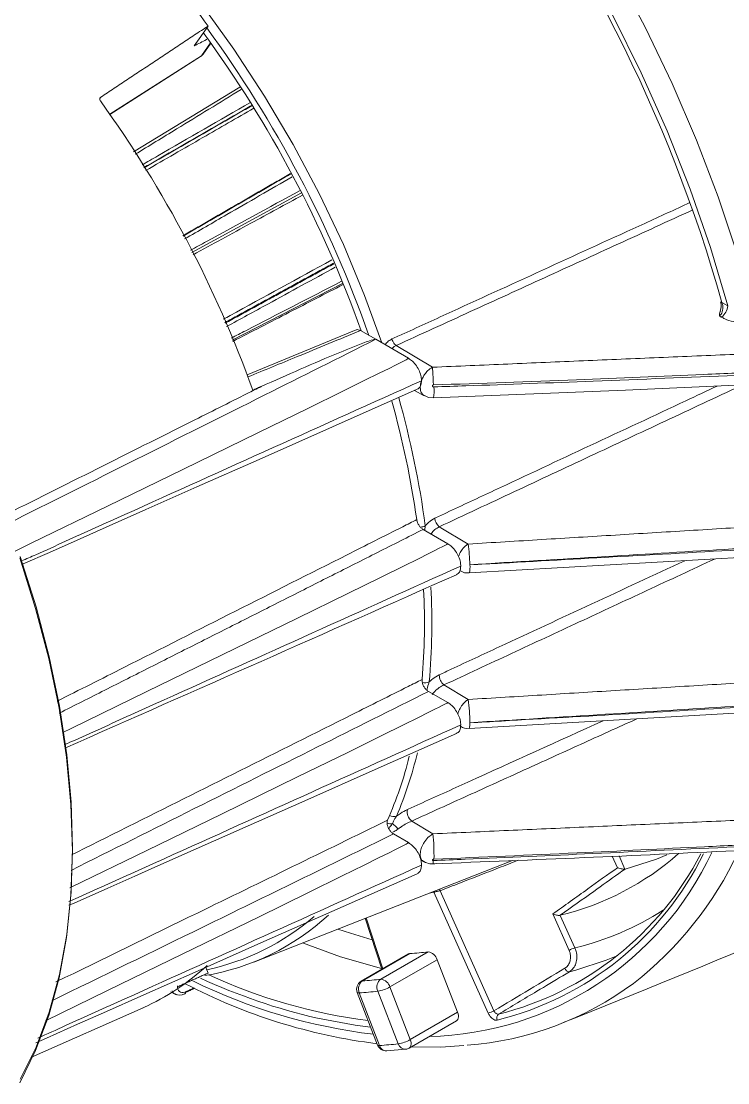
# Model space of a CAD drawing. Extents: x 2 to 136, y 1 to 99.
# Drawn here: x 9.392 to 11.718, y 7.101 to 10.593 of the extents above; entities that cross this region are included whole.
import ezdxf

# ---------------------------------------------------------------- set-up
doc = ezdxf.new("R2010")
doc.units = 0
doc.header["$MEASUREMENT"] = 0
doc.linetypes.add('SLD-Solid', pattern=[0])
doc.layers.add('OBJECT', color=7, linetype='CONTINUOUS')

msp = doc.modelspace()

# ---------------------------------------------------------------- linework, layer by layer
at = {"layer": 'OBJECT', "linetype": 'SLD-Solid', "lineweight": 15}
for p, q in [((9.9616, 10.5125), (10.0072, 10.5774)), ((10.0151, 10.5224), (9.9851, 10.4796)), ((9.9906, 10.4848), (10.0161, 10.5211)), ((9.9851, 10.4796), (9.684, 10.2872)), ((9.6844, 10.2865), (9.9822, 10.4768)), ((10.1115, 10.3766), (9.7624, 10.1634)), ((9.6511, 10.3394), (9.6541, 10.3436)), ((9.9541, 9.8321), (10.3146, 10.0285)), ((10.0869, 9.5441), (10.4499, 9.7309)), ((11.6982, 9.6681), (11.7176, 9.6566)), ((11.6963, 9.6202), (11.6898, 9.6241)), ((10.5089, 9.5759), (10.5591, 9.5469)), ((10.5591, 9.5469), (10.6674, 9.4844)), ((10.7454, 9.4552), (10.6261, 9.5264)), ((10.6871, 9.3788), (10.7189, 9.3614)), ((10.715, 8.9216), (10.7964, 8.8746)), ((10.8634, 8.8735), (10.7682, 8.9303)), ((10.8664, 8.7785), (11.8356, 8.8334)), ((10.7326, 8.3888), (10.7964, 8.352)), ((10.8635, 8.3622), (10.7834, 8.41)), ((10.8365, 8.2743), (10.8378, 8.2736)), ((10.7473, 7.9203), (10.6774, 7.9621)), ((10.6176, 7.9199), (10.6674, 7.8912)), ((10.1575, 7.4985), (11.009, 7.8324)), ((10.7074, 7.834), (10.7175, 7.8285)), ((11.3545, 7.8088), (11.3375, 7.8465)), ((11.3597, 7.8475), (11.3791, 7.8043)), ((10.7504, 7.7283), (10.7352, 7.7251)), ((10.7504, 7.7283), (10.7492, 7.7305)), ((10.9291, 7.3304), (10.7504, 7.7283)), ((10.7709, 7.733), (10.9481, 7.3384)), ((11.1954, 7.5369), (11.1416, 7.6566)), ((11.1662, 7.6521), (11.2144, 7.5449)), ((10.5244, 7.6424), (10.5793, 7.4748)), ((10.5272, 7.6435), (10.582, 7.4763)), ((10.6665, 7.5251), (10.511, 7.4353)), ((10.6713, 7.5265), (10.5157, 7.4367)), ((10.5762, 7.4421), (10.7318, 7.5319)), ((10.0072, 7.4623), (10, 7.4809)), ((10.7611, 7.5063), (10.6056, 7.4165)), ((10.8283, 7.3331), (10.7611, 7.5063)), ((11.2172, 7.4718), (11.1964, 7.4665)), ((10.6056, 7.4165), (10.6727, 7.2433)), ((9.8842, 7.4003), (9.902, 7.3911)), ((10.498, 7.3985), (10.5652, 7.2253)), ((10.5047, 7.3971), (10.5719, 7.2239)), ((10.6332, 7.2294), (10.566, 7.4026)), ((9.4264, 7.1859), (9.7932, 7.3482)), ((10.6727, 7.2433), (10.8283, 7.3331)), ((10.6694, 7.2157), (10.8249, 7.3055)), ((10.595, 7.2062), (10.6578, 7.2119))]:
    msp.add_line(p, q, dxfattribs=at)
at = {"layer": 'OBJECT', "linetype": 'SLD-Solid', "lineweight": 15, "flags": 128}
for points in [[(9.9433, 12.3336), (10.0874, 12.2336), (10.2303, 12.123), (10.3712, 12.0025), (10.5094, 11.8724), (10.6443, 11.7335), (10.7753, 11.5864), (10.9018, 11.4318), (11.0232, 11.2703), (11.139, 11.1028), (11.2485, 10.93), (11.3513, 10.7528), (11.4469, 10.5718), (11.5349, 10.3881), (11.6148, 10.2023), (11.6863, 10.0155), (11.749, 9.8285), (11.8027, 9.642)], [(11.7176, 9.6566), (11.6605, 9.8486), (11.5938, 10.0412), (11.5176, 10.2333), (11.4325, 10.4239), (11.3389, 10.612), (11.2371, 10.7967), (11.1279, 10.977), (11.0116, 11.1521), (10.889, 11.3209), (10.7606, 11.4827), (10.6271, 11.6366), (10.4892, 11.7818), (10.3476, 11.9177), (10.2029, 12.0434), (10.0561, 12.1583), (9.9077, 12.2619)], [(9.25, 11.3637), (9.3796, 11.2693), (9.5075, 11.164), (9.6327, 11.0486), (9.7546, 10.9238), (9.8724, 10.7903), (9.9852, 10.6491), (10.0925, 10.501), (10.1935, 10.3469), (10.2876, 10.1878), (10.3742, 10.0248), (10.4527, 9.8588), (10.5226, 9.6909), (10.5792, 9.5353)], [(9.9822, 10.4768), (9.9827, 10.4772), (9.9851, 10.4796)], [(9.9906, 10.4848), (9.9887, 10.4825), (9.9851, 10.4796)], [(10.4943, 9.5784), (10.1354, 9.4299), (10.1349, 9.4297)], [(9.3721, 8.8499), (9.4277, 8.877), (9.6762, 8.9978), (9.8004, 9.0583), (9.9246, 9.1187), (10.1727, 9.2399), (10.3379, 9.3208), (10.4481, 9.3748), (10.5214, 9.411), (10.5703, 9.4352), (10.6029, 9.4513), (10.6245, 9.4622), (10.639, 9.4694), (10.6485, 9.4743), (10.6549, 9.4776), (10.6592, 9.4798), (10.662, 9.4813), (10.6638, 9.4823), (10.6651, 9.4829), (10.6659, 9.4834), (10.6664, 9.4837), (10.6668, 9.4839), (10.667, 9.4841), (10.6671, 9.4842), (10.6672, 9.4842), (10.6673, 9.4843), (10.6673, 9.4843), (10.6674, 9.4844), (10.6674, 9.4844), (10.6674, 9.4844), (10.6674, 9.4844), (10.6674, 9.4844), (10.6674, 9.4844), (10.6674, 9.4844)], [(10.7493, 9.3542), (11.381, 9.3794), (11.7436, 9.3956)], [(9.3993, 8.8079), (9.4857, 8.8461), (9.5866, 8.8909), (9.6715, 8.9285), (9.8027, 8.9867), (9.9708, 9.0612), (10.1756, 9.152), (10.4171, 9.2591), (10.6955, 9.3825)], [(10.7191, 9.3617), (10.7322, 9.3561), (10.7492, 9.3549)], [(9.5289, 8.2536), (9.5567, 8.2672), (9.8052, 8.388), (9.9294, 8.4484), (10.0536, 8.5089), (10.3017, 8.63), (10.467, 8.7109), (10.5771, 8.765), (10.6504, 8.8012), (10.6993, 8.8253), (10.7319, 8.8415), (10.7535, 8.8524), (10.768, 8.8596), (10.7776, 8.8645), (10.7839, 8.8678), (10.7882, 8.87), (10.791, 8.8714), (10.7928, 8.8724), (10.7941, 8.8731), (10.7949, 8.8736), (10.7954, 8.8739), (10.7958, 8.8741), (10.796, 8.8743), (10.7962, 8.8744), (10.7963, 8.8744), (10.7963, 8.8745), (10.7964, 8.8745), (10.7964, 8.8745), (10.7964, 8.8746), (10.7964, 8.8746), (10.7964, 8.8746), (10.7964, 8.8746), (10.7964, 8.8746), (10.7964, 8.8746)], [(9.3874, 7.1014), (9.4397, 7.2073), (9.4829, 7.3227), (9.5168, 7.4469), (9.5411, 7.5791), (9.5558, 7.7187), (9.5607, 7.8647), (9.5558, 8.0164), (9.5411, 8.1728), (9.5168, 8.3332), (9.4829, 8.4965), (9.4397, 8.6618), (9.3874, 8.8281)], [(9.389, 8.8328), (9.4411, 8.6671), (9.4842, 8.5025), (9.5179, 8.3399), (9.5421, 8.1802), (9.5567, 8.0244), (9.5616, 7.8733), (9.5567, 7.7279), (9.5421, 7.5889), (9.5179, 7.4572), (9.4842, 7.3336), (9.4411, 7.2187), (9.389, 7.1131)], [(9.5527, 7.7426), (9.5567, 7.7446), (9.8052, 7.8654), (9.9294, 7.9258), (10.0536, 7.9863), (10.3017, 8.1075), (10.467, 8.1883), (10.5771, 8.2424), (10.6504, 8.2786), (10.6993, 8.3028), (10.7319, 8.3189), (10.7535, 8.3298), (10.768, 8.337), (10.7776, 8.3419), (10.7839, 8.3452), (10.7882, 8.3474), (10.791, 8.3489), (10.7928, 8.3499), (10.7941, 8.3505), (10.7949, 8.351), (10.7954, 8.3513), (10.7958, 8.3515), (10.796, 8.3517), (10.7962, 8.3518), (10.7963, 8.3518), (10.7963, 8.3519), (10.7964, 8.3519), (10.7964, 8.3519), (10.7964, 8.352), (10.7964, 8.352), (10.7964, 8.352), (10.7964, 8.352), (10.7964, 8.352), (10.7964, 8.352)], [(10.8663, 8.2672), (10.9043, 8.2693), (11.8352, 8.3224)], [(9.5487, 7.6851), (9.5671, 7.6926), (9.6776, 7.7416), (9.7661, 7.7809), (9.8424, 7.8147), (9.9683, 7.8705), (10.1295, 7.942), (10.3259, 8.0291), (10.5576, 8.1318), (10.8245, 8.2501)], [(9.4719, 7.3052), (9.6762, 7.4045), (9.8004, 7.465), (9.9246, 7.5255), (10.1727, 7.6466), (10.3379, 7.7275), (10.4481, 7.7816), (10.5214, 7.8177), (10.5703, 7.8419), (10.6029, 7.8581), (10.6245, 7.8689), (10.639, 7.8762), (10.6485, 7.881), (10.6549, 7.8843), (10.6592, 7.8865), (10.662, 7.888), (10.6638, 7.889), (10.6651, 7.8897), (10.6659, 7.8901), (10.6664, 7.8904), (10.6668, 7.8907), (10.667, 7.8908), (10.6671, 7.8909), (10.6672, 7.891), (10.6673, 7.891), (10.6673, 7.8911), (10.6674, 7.8911), (10.6674, 7.8911), (10.6674, 7.8911), (10.6674, 7.8911), (10.6674, 7.8911), (10.6674, 7.8912), (10.6674, 7.8912)], [(11.5172, 7.8508), (11.4833, 7.8372), (11.3794, 7.8044)], [(9.4408, 7.2331), (9.4757, 7.2484), (9.5775, 7.2936), (9.6631, 7.3315), (9.7954, 7.3902), (9.9648, 7.4653), (10.1713, 7.5568), (10.4148, 7.6648), (10.6955, 7.7892)], [(10.4345, 7.6071), (10.4758, 7.5932), (10.5477, 7.5714)], [(10.5784, 7.4776), (10.4435, 7.5159), (10.318, 7.5614)], [(10.6665, 7.5251), (10.6678, 7.5257), (10.6713, 7.5265)], [(11.3556, 7.5198), (11.3178, 7.5044), (11.2172, 7.4718)], [(10.5157, 7.4367), (10.5122, 7.4359), (10.511, 7.4353)], [(10.498, 7.3985), (10.4981, 7.3982), (10.4993, 7.3974), (10.5016, 7.397), (10.5047, 7.3971)], [(10.8283, 7.3331), (10.83, 7.3278), (10.831, 7.3226), (10.8311, 7.3178), (10.8305, 7.3135), (10.8291, 7.3098), (10.8269, 7.307), (10.8249, 7.3055)], [(10.5422, 7.2844), (10.4909, 7.2909), (10.3671, 7.3138)], [(10.6694, 7.2157), (10.6714, 7.2172), (10.6735, 7.22), (10.6749, 7.2237), (10.6755, 7.228), (10.6754, 7.2328), (10.6744, 7.238), (10.6727, 7.2433)], [(10.5719, 7.2239), (10.5687, 7.2238), (10.5665, 7.2242), (10.5653, 7.2251), (10.5652, 7.2253)], [(10.677, 7.2201), (10.7732, 7.2181), (10.8489, 7.2236)]]:
    msp.add_lwpolyline(points, dxfattribs=at)
at = {"layer": 'OBJECT', "linetype": 'SLD-Solid', "lineweight": 15}
for centre, radius, start, end in [((6.9789, 8.3379), 4.9032, 15.7415, 38.1777), ((6.995, 8.3749), 3.7316, 36.1736, 41.4155), ((6.8877, 8.283), 3.8466, 19.6222, 36.2174), ((6.8429, 8.258), 3.9163, 19.4185, 36.2067), ((9.966, 10.5021), 0.03, 302.5821, 324.8993), ((6.5187, 8.0705), 3.8643, 19.7974, 35.8036), ((11.6519, 9.6569), 0.0442, 337.6401, 17.3758), ((11.698, 9.6722), 0.00412, 209.9492, 273.6394), ((11.6708, 9.6596), 0.0469, 302.9818, 356.325), ((10.6197, 9.3773), 0.1316, 349.8619, 5.6713), ((7.6471, 8.515), 3.0784, 8.1962, 15.622), ((7.6787, 8.5238), 3.0708, 7.6622, 15.7006), ((10.7974, 8.9642), 0.0447, 187.7073, 229.2907), ((10.7024, 8.9767), 0.0477, 274.5361, 294.3627), ((10.3507, 8.7997), 0.5179, 0.6564, 8.1948), ((10.8152, 8.7962), 0.0542, 340.7261, 9.2647), ((-141.4954, 351.2073), 374.7837, 293.765117, 293.98019), ((10.8595, 8.8157), 0.0372, 234.9233, 280.6513), ((8.6304, 8.6151), 2.1135, 354.6954, 3.1639), ((8.6112, 8.6111), 2.1082, 355.0147, 3.0567), ((-0.4906, 36.798), 31.7219, 291.57752, 297.31414), ((10.7215, 8.4532), 0.036, 254.9744, 291.7427), ((10.8117, 8.4432), 0.0436, 179.7194, 229.5404), ((10.3479, 8.2884), 0.5209, 359.7271, 8.1509), ((10.8359, 8.2802), 0.0331, 336.7371, 8.8754), ((10.8611, 8.3095), 0.0424, 236.9528, 277.0401), ((9.4156, 8.4855), 1.2917, 336.2348, 346.0993), ((9.4139, 8.4949), 1.3188, 336.9469, 346.5059), ((10.7035, 7.9936), 0.0409, 170.6275, 230.212), ((10.6178, 8.0056), 0.0288, 242.4042, 289.6113), ((10.6082, 7.9956), 0.0422, 253.6924, 277.9075), ((10.5661, 7.8883), 0.0812, 35.6015, 53.8204), ((9.9906, 7.8482), 0.7602, 359.1328, 5.4433), ((10.7113, 8.3075), 1.0541, 271.3019, 334.8215), ((7.5026, 94.6109), 86.8497, 272.141034, 272.797877), ((10.6888, 8.3553), 1.1726, 307.763, 335.0263), ((10.7452, 7.8773), 0.0559, 240.4105, 283.44), ((10.7119, 8.3077), 1.0303, 283.8604, 333.92), ((10.7109, 8.3295), 1.0338, 284.1195, 332.6753), ((10.9487, 8.5455), 0.9194, 283.7026, 311.3256), ((10.7933, 7.7406), 0.0236, 184.8995, 198.7454), ((9.8648, 8.2382), 0.7954, 279.5062, 312.6186), ((9.8448, 8.2366), 0.7794, 281.705, 310.9944), ((10.9864, 8.4816), 0.964, 283.6781, 302.5147), ((11.2372, 7.4637), 0.0843, 105.7214, 119.7685), ((10.6066, 8.5913), 1.0668, 273.4766, 276.7422), ((10.7272, 7.497), 0.0352, 15.1926, 82.4241), ((9.4837, 8.0461), 0.7634, 293.91, 312.9515), ((11.1975, 7.4831), 0.0166, 197.5508, 266.217), ((10.81, 9.235), 1.9716, 245.1825, 257.0176), ((10.766, 9.1025), 1.8116, 245.3305, 262.6404), ((10.451, 8.5015), 1.0668, 273.4766, 276.7422), ((10.5952, 7.4161), 0.0322, 126.0933, 204.8037), ((10.5716, 7.4072), 0.0352, 15.1926, 82.4241), ((10.791, 9.0679), 1.852, 242.3715, 262.9396), ((10.7719, 9.1033), 1.8554, 243.9562, 263.1722), ((10.526, 7.4093), 0.03, 119.9973, 201.2057), ((10.535, 7.41), 0.0329, 125.9471, 203.143), ((10.5485, 7.5157), 0.1145, 278.7777, 299.8913), ((10.7813, 8.2735), 1.0516, 274.3056, 306.5056), ((9.9139, 7.4184), 0.0291, 239.1678, 302.1108), ((9.9253, 7.4008), 0.00862, 299.3509, 357.9618), ((10.4394, 8.4732), 1.0781, 273.4754, 276.7435), ((10.9063, 7.4116), 0.0843, 285.7217, 299.7682), ((10.9724, 7.3146), 0.0155, 127.3348, 207.8951), ((10.4997, 8.3773), 1.1556, 273.5851, 276.6338), ((10.6157, 7.3426), 0.1145, 278.7777, 299.8913), ((10.6565, 7.2361), 0.0243, 196.0396, 273.1307), ((10.5931, 7.2362), 0.03, 201.2057, 273.5966), ((10.5949, 7.23), 0.0237, 194.73, 270.3548), ((10.6544, 7.2416), 0.03, 276.6459, 299.9973)]:
    msp.add_arc(centre, radius, start, end, dxfattribs=at)
msp.add_ellipse((-86.67, -45.0263), major_axis=(144.0462, 82.1193), ratio=0.023135, start_param=5.443732, end_param=5.445939, dxfattribs=at)
for points in [[(10.0072, 10.5774), (9.6541, 10.3436)], [(10.1519, 10.3168), (9.7962, 10.1118)], [(9.7965, 10.1112), (10.1522, 10.3163)], [(9.9245, 9.8877), (10.2785, 10.0923)], [(9.9251, 9.8865), (10.2792, 10.0912)], [(11.6022, 9.9725), (10.6261, 9.5264)], [(10.42, 9.7974), (10.0626, 9.6021)], [(10.0635, 9.6), (10.4209, 9.7953)], [(10.6261, 9.5264), (10.6261, 9.5264)], [(10.7454, 9.4552), (11.7396, 9.4974)], [(10.7454, 9.4551), (10.7454, 9.4552)], [(11.7596, 9.3939), (10.7682, 8.9303)], [(10.1824, 9.3918), (10.1546, 9.3794)], [(9.5175, 8.3172), (10.715, 8.9216)], [(10.8634, 8.8735), (11.8322, 8.9326)], [(11.6744, 8.8243), (10.7834, 8.41)], [(10.8635, 8.3622), (11.8326, 8.4211)], [(11.4184, 8.2986), (10.6774, 7.9621)], [(10.7473, 7.9203), (11.7412, 7.9645)], [(11.0278, 7.8332), (10.7709, 7.733)], [(11.3791, 7.8043), (11.3794, 7.8044)], [(11.1665, 7.6522), (11.1662, 7.6521)], [(9.9056, 7.4166), (10.0072, 7.4623)], [(9.9627, 7.4121), (9.9335, 7.3987)], [(9.9339, 7.4005), (9.961, 7.4129)]]:
    msp.add_open_spline(points, degree=1, dxfattribs=at)
for points, knots in [([(9.9616, 10.5125), (9.9751, 10.5193), (9.989, 10.5262), (10.0029, 10.5332), (10.0033, 10.5334)], [0, 0, 0, 0, 0.966851, 1, 1, 1, 1]), ([(9.6541, 10.3436), (9.6533, 10.343), (9.6518, 10.3417), (9.6507, 10.3389), (9.6506, 10.3358), (9.6515, 10.3332), (9.6524, 10.3317), (9.6527, 10.3312)], [0, 0, 0, 0, 0.219744, 0.439446, 0.659967, 0.880756, 1, 1, 1, 1]), ([(10.1167, 10.3691), (10.0458, 10.3257), (9.9293, 10.2546), (9.8129, 10.1835), (9.7674, 10.1557)], [0, 0, 0, 0, 0.609566, 1, 1, 1, 1]), ([(9.7903, 10.1208), (9.8074, 10.1306), (9.9261, 10.199), (10.0448, 10.2675), (10.1464, 10.326)], [0, 0, 0, 0, 0.143893, 1, 1, 1, 1]), ([(10.1575, 10.307), (10.1017, 10.2748), (9.9833, 10.2066), (9.8649, 10.1384), (9.8024, 10.1023)], [0, 0, 0, 0, 0.471385, 1, 1, 1, 1]), ([(10.2845, 10.0818), (10.2127, 10.0403), (10.0946, 9.9721), (9.9765, 9.9038), (9.9302, 9.877)], [0, 0, 0, 0, 0.607841, 1, 1, 1, 1]), ([(9.9498, 9.8402), (9.9671, 9.8496), (10.0872, 9.915), (10.2073, 9.9804), (10.3101, 10.0364)], [0, 0, 0, 0, 0.144213, 1, 1, 1, 1]), ([(10.3185, 10.0215), (10.2616, 9.9905), (10.1414, 9.925), (10.0212, 9.8595), (9.9578, 9.825)], [0, 0, 0, 0, 0.473174, 1, 1, 1, 1]), ([(10.6125, 9.548), (10.6257, 9.554), (10.6917, 9.5842), (10.9691, 9.711), (11.2828, 9.8545), (11.5436, 9.9739), (11.5932, 9.9967)], [0, 0, 0, 0, 0.040384, 0.201923, 0.848077, 1, 1, 1, 1]), ([(10.0579, 9.6132), (10.0651, 9.6171), (10.1841, 9.6822), (10.3032, 9.7472), (10.415, 9.8083)], [0, 0, 0, 0, 0.06039, 1, 1, 1, 1]), ([(10.4259, 9.7843), (10.3519, 9.7438), (10.2326, 9.6787), (10.1134, 9.6135), (10.0682, 9.5888)], [0, 0, 0, 0, 0.620564, 1, 1, 1, 1]), ([(10.084, 9.551), (10.0997, 9.5591), (10.2206, 9.6213), (10.3415, 9.6836), (10.4468, 9.7377)], [0, 0, 0, 0, 0.129573, 1, 1, 1, 1]), ([(10.4516, 9.727), (10.3926, 9.6966), (10.2716, 9.6343), (10.1506, 9.572), (10.0886, 9.5401)], [0, 0, 0, 0, 0.48797, 1, 1, 1, 1]), ([(11.6982, 9.6681), (11.6986, 9.667), (11.7004, 9.6622), (11.7019, 9.6534), (11.7012, 9.6425), (11.6982, 9.6331), (11.694, 9.6271), (11.6909, 9.6248), (11.6898, 9.6241)], [0, 0, 0, 0, 0.075036, 0.307049, 0.521161, 0.719371, 0.908428, 1, 1, 1, 1]), ([(11.6898, 9.6241), (11.6899, 9.6241), (11.691, 9.6288), (11.6904, 9.6342), (11.693, 9.6393), (11.6933, 9.64)], [0, 0, 0, 0, 0.008059, 0.876311, 1, 1, 1, 1]), ([(11.82, 9.6133), (11.8118, 9.6102), (11.7953, 9.604), (11.7655, 9.6016), (11.7353, 9.6046), (11.7118, 9.6117), (11.7001, 9.6181), (11.6963, 9.6202)], [0, 0, 0, 0, 0.21438, 0.428502, 0.649664, 0.885239, 1, 1, 1, 1]), ([(10.1377, 9.423), (10.192, 9.4453), (10.3158, 9.4962), (10.4394, 9.5472), (10.5089, 9.5759)], [0, 0, 0, 0, 0.438001, 1, 1, 1, 1]), ([(10.5089, 9.5759), (10.5065, 9.577), (10.5017, 9.5791), (10.4968, 9.5793), (10.495, 9.5779), (10.4947, 9.5777)], [0, 0, 0, 0, 0.464268, 0.928632, 1, 1, 1, 1]), ([(9.3459, 8.9393), (9.6286, 9.0808), (10.0331, 9.2833), (10.4374, 9.4859), (10.5591, 9.5469)], [0, 0, 0, 0, 0.699038, 1, 1, 1, 1]), ([(10.5591, 9.5469), (10.559, 9.547), (10.5587, 9.5471), (10.5578, 9.5472), (10.5548, 9.547), (10.5441, 9.5442), (10.5049, 9.5305), (10.381, 9.4798), (10.2679, 9.4297), (10.1824, 9.3918)], [0, 0, 0, 0, 0.000975, 0.002308, 0.005825, 0.020094, 0.076658, 0.30233, 1, 1, 1, 1]), ([(10.5898, 9.5292), (10.5931, 9.5333), (10.5997, 9.5414), (10.6083, 9.5458), (10.6125, 9.548)], [0, 0, 0, 0, 0.510128, 1, 1, 1, 1]), ([(10.6125, 9.548), (10.6129, 9.5469), (10.6139, 9.5435), (10.6167, 9.5377), (10.621, 9.531), (10.6244, 9.5279), (10.6261, 9.5264)], [0, 0, 0, 0, 0.133375, 0.389905, 0.694955, 1, 1, 1, 1]), ([(10.6261, 9.5264), (10.623, 9.525), (10.6178, 9.5226), (10.6141, 9.5179), (10.6126, 9.516)], [0, 0, 0, 0, 0.593949, 1, 1, 1, 1]), ([(10.6674, 9.4844), (10.6718, 9.4814), (10.6809, 9.4752), (10.6935, 9.4601), (10.7034, 9.4422), (10.709, 9.425), (10.7095, 9.4151), (10.7098, 9.4109)], [0, 0, 0, 0, 0.19834, 0.412973, 0.627088, 0.843128, 1, 1, 1, 1]), ([(10.7192, 9.362), (10.7179, 9.3625), (10.7151, 9.3635), (10.7105, 9.3688), (10.7063, 9.3774), (10.7052, 9.3904), (10.707, 9.4035), (10.7113, 9.4161), (10.718, 9.4289), (10.7277, 9.4419), (10.7377, 9.4506), (10.7439, 9.4543), (10.7454, 9.4551)], [0, 0, 0, 0, 0.050504, 0.10907, 0.24972, 0.369372, 0.475504, 0.584905, 0.683918, 0.805926, 0.954584, 1, 1, 1, 1]), ([(10.7454, 9.4551), (10.7458, 9.4515), (10.7465, 9.4442), (10.7474, 9.4292), (10.7482, 9.4128), (10.7486, 9.4021), (10.7487, 9.3968)], [0, 0, 0, 0, 0.250221, 0.500527, 0.750718, 1, 1, 1, 1]), ([(11.7436, 9.436), (11.7087, 9.4345), (11.5343, 9.4269), (11.2027, 9.413), (10.9059, 9.4024), (10.7487, 9.3968)], [0, 0, 0, 0, 0.105256, 0.526282, 1, 1, 1, 1]), ([(10.7507, 9.3903), (10.7856, 9.3915), (10.9602, 9.3974), (11.2919, 9.4096), (11.5884, 9.422), (11.7454, 9.4285)], [0, 0, 0, 0, 0.105274, 0.52637, 1, 1, 1, 1]), ([(10.7098, 9.4109), (10.3843, 9.2642), (10.0263, 9.1027), (9.6358, 8.9265), (9.538, 8.8826), (9.4578, 8.8459), (9.4091, 8.8246), (9.3933, 8.8178)], [0, 0, 0, 0, 0.741941, 0.816136, 0.89033, 0.964524, 1, 1, 1, 1]), ([(10.7098, 9.4109), (10.7094, 9.4061), (10.7085, 9.3961), (10.703, 9.3864), (10.6972, 9.3841), (10.6951, 9.3832)], [0, 0, 0, 0, 0.367746, 0.765701, 1, 1, 1, 1]), ([(10.7487, 9.3968), (10.7486, 9.3968), (10.748, 9.3968), (10.747, 9.3965), (10.7461, 9.3959), (10.7455, 9.3952), (10.7453, 9.3945), (10.7453, 9.3936), (10.7457, 9.3926), (10.7467, 9.3915), (10.7484, 9.3905), (10.7499, 9.3904), (10.7507, 9.3903)], [0, 0, 0, 0, 0.034085, 0.149321, 0.23486, 0.299651, 0.36961, 0.439602, 0.524615, 0.634617, 0.805774, 1, 1, 1, 1]), ([(10.1824, 9.3918), (10.1671, 9.3841), (10.0904, 9.3456), (9.8058, 9.203), (9.5366, 9.068), (9.3287, 8.9639)], [0, 0, 0, 0, 0.053919, 0.269596, 1, 1, 1, 1]), ([(10.7531, 8.9582), (10.7662, 8.9643), (10.8318, 8.995), (11.1074, 9.1239), (11.4041, 9.2627), (11.6483, 9.3769), (11.6825, 9.3929)], [0, 0, 0, 0, 0.042359, 0.211797, 0.889544, 1, 1, 1, 1]), ([(10.6941, 8.9538), (10.6788, 8.9461), (10.6023, 8.9075), (10.2811, 8.7454), (9.9018, 8.554), (9.5838, 8.3935), (9.5104, 8.3565)], [0, 0, 0, 0, 0.038768, 0.193843, 0.814141, 1, 1, 1, 1]), ([(10.715, 8.9216), (10.7126, 8.9232), (10.7078, 8.9265), (10.7015, 8.9345), (10.6966, 8.9435), (10.6947, 8.9501), (10.6942, 8.9535), (10.6941, 8.9538)], [0, 0, 0, 0, 0.242891, 0.4858, 0.728124, 0.969548, 1, 1, 1, 1]), ([(10.7221, 8.9332), (10.7256, 8.9373), (10.7349, 8.9479), (10.7461, 8.9543), (10.7531, 8.9582)], [0, 0, 0, 0, 0.381423, 1, 1, 1, 1]), ([(10.7221, 8.9332), (10.7219, 8.9324), (10.7212, 8.9275), (10.721, 8.9224), (10.7208, 8.9182)], [0, 0, 0, 0, 0.176521, 1, 1, 1, 1]), ([(10.7682, 8.9303), (10.7633, 8.9276), (10.7536, 8.9223), (10.7446, 8.9128), (10.7416, 8.9069), (10.7413, 8.9064)], [0, 0, 0, 0, 0.480043, 0.95828, 1, 1, 1, 1]), ([(10.7964, 8.8746), (10.8008, 8.8716), (10.81, 8.8653), (10.8225, 8.8502), (10.8324, 8.8324), (10.838, 8.8152), (10.8386, 8.8053), (10.8388, 8.8011)], [0, 0, 0, 0, 0.19834, 0.412972, 0.627088, 0.843128, 1, 1, 1, 1]), ([(10.8314, 8.8329), (10.8325, 8.8358), (10.8356, 8.8438), (10.8443, 8.8571), (10.8546, 8.8678), (10.8614, 8.8722), (10.8634, 8.8735)], [0, 0, 0, 0, 0.171689, 0.480027, 0.844477, 1, 1, 1, 1]), ([(11.8375, 8.8638), (11.8027, 8.8617), (11.6286, 8.8512), (11.3057, 8.8317), (11.0175, 8.8145), (10.8686, 8.8056)], [0, 0, 0, 0, 0.10781, 0.539052, 1, 1, 1, 1]), ([(10.8687, 8.805), (10.9035, 8.8069), (11.0777, 8.8165), (11.4007, 8.8344), (11.689, 8.8506), (11.838, 8.859)], [0, 0, 0, 0, 0.107776, 0.53888, 1, 1, 1, 1]), ([(10.8388, 8.8011), (10.5133, 8.6544), (10.1553, 8.4929), (9.7648, 8.3167), (9.6671, 8.2728), (9.5914, 8.2381), (9.5472, 8.2188), (9.5361, 8.214)], [0, 0, 0, 0, 0.749679, 0.824647, 0.899614, 0.974583, 1, 1, 1, 1]), ([(10.7681, 8.4434), (10.7813, 8.4495), (10.847, 8.4801), (11.1163, 8.6051), (11.3724, 8.7241), (11.5758, 8.8187)], [0, 0, 0, 0, 0.048847, 0.244237, 1, 1, 1, 1]), ([(10.8388, 8.8011), (10.8384, 8.7963), (10.8375, 8.7863), (10.832, 8.7766), (10.8262, 8.7742), (10.8241, 8.7734)], [0, 0, 0, 0, 0.367745, 0.765702, 1, 1, 1, 1]), ([(10.8686, 8.8056), (10.8686, 8.8056), (10.8685, 8.8056), (10.8685, 8.8056), (10.8684, 8.8055), (10.8683, 8.8055), (10.8682, 8.8054), (10.8682, 8.8053), (10.8682, 8.8052), (10.8683, 8.8051), (10.8684, 8.805), (10.8685, 8.805), (10.8687, 8.805), (10.8687, 8.805)], [0, 0, 0, 0, 0.057277, 0.181943, 0.187715, 0.289711, 0.363796, 0.437837, 0.522122, 0.605947, 0.707201, 0.863083, 1, 1, 1, 1]), ([(10.7115, 8.4279), (10.6961, 8.4202), (10.6194, 8.3818), (10.2971, 8.2205), (9.9287, 8.0362), (9.6216, 7.8827), (9.5601, 7.852)], [0, 0, 0, 0, 0.039994, 0.199969, 0.839871, 1, 1, 1, 1]), ([(10.7326, 8.3888), (10.7302, 8.3905), (10.7254, 8.3938), (10.719, 8.4017), (10.7142, 8.4107), (10.7114, 8.42), (10.7114, 8.4253), (10.7115, 8.4279)], [0, 0, 0, 0, 0.203183, 0.406387, 0.609063, 0.81092, 1, 1, 1, 1]), ([(10.7349, 8.4197), (10.734, 8.4173), (10.7308, 8.4084), (10.7287, 8.3986), (10.7272, 8.3914)], [0, 0, 0, 0, 0.265772, 1, 1, 1, 1]), ([(10.7349, 8.4197), (10.7388, 8.4233), (10.7493, 8.4331), (10.7608, 8.4394), (10.7681, 8.4434)], [0, 0, 0, 0, 0.367572, 1, 1, 1, 1]), ([(9.5566, 7.8001), (9.8269, 7.9354), (10.2189, 8.1316), (10.6109, 8.3279), (10.7326, 8.3888)], [0, 0, 0, 0, 0.689411, 1, 1, 1, 1]), ([(10.7834, 8.41), (10.7782, 8.4074), (10.7676, 8.4021), (10.7544, 8.3906), (10.7477, 8.3824), (10.745, 8.3791)], [0, 0, 0, 0, 0.371592, 0.744371, 1, 1, 1, 1]), ([(10.7964, 8.352), (10.8008, 8.349), (10.81, 8.3428), (10.8225, 8.3277), (10.8324, 8.3098), (10.838, 8.2926), (10.8386, 8.2827), (10.8388, 8.2785)], [0, 0, 0, 0, 0.198339, 0.412971, 0.627086, 0.843128, 1, 1, 1, 1]), ([(10.8291, 8.3145), (10.8301, 8.3178), (10.8327, 8.3269), (10.8409, 8.3411), (10.852, 8.3543), (10.8599, 8.3598), (10.8635, 8.3622)], [0, 0, 0, 0, 0.173425, 0.472628, 0.759392, 1, 1, 1, 1]), ([(10.8686, 8.2853), (10.9035, 8.2873), (11.0776, 8.2973), (11.4006, 8.3159), (11.6887, 8.3326), (11.8375, 8.3412)], [0, 0, 0, 0, 0.107811, 0.539052, 1, 1, 1, 1]), ([(11.838, 8.3456), (11.8031, 8.3434), (11.629, 8.3327), (11.306, 8.3127), (11.0177, 8.295), (10.8687, 8.2859)], [0, 0, 0, 0, 0.107776, 0.53888, 1, 1, 1, 1]), ([(10.8388, 8.2785), (10.5133, 8.1318), (10.1553, 7.9703), (9.7648, 7.7941), (9.667, 7.7502), (9.5958, 7.7175), (9.5562, 7.7002), (9.5496, 7.6973)], [0, 0, 0, 0, 0.757446, 0.833191, 0.908936, 0.98468, 1, 1, 1, 1]), ([(10.6632, 8.0002), (10.6765, 8.0062), (10.7428, 8.0363), (10.9578, 8.1335), (11.1592, 8.2249), (11.3076, 8.2923)], [0, 0, 0, 0, 0.061779, 0.308894, 1, 1, 1, 1]), ([(10.8388, 8.2785), (10.8384, 8.2737), (10.8375, 8.2637), (10.832, 8.254), (10.8262, 8.2517), (10.8241, 8.2508)], [0, 0, 0, 0, 0.367746, 0.765697, 1, 1, 1, 1]), ([(10.8687, 8.2859), (10.8687, 8.2859), (10.8686, 8.2859), (10.8684, 8.2858), (10.8683, 8.2858), (10.8682, 8.2857), (10.8682, 8.2856), (10.8682, 8.2855), (10.8683, 8.2854), (10.8683, 8.2854), (10.8685, 8.2853), (10.8686, 8.2853), (10.8686, 8.2853)], [0, 0, 0, 0, 0.102411, 0.238604, 0.342539, 0.423012, 0.496268, 0.573227, 0.662891, 0.751832, 0.862413, 1, 1, 1, 1]), ([(10.6275, 7.9784), (10.6317, 7.9816), (10.6435, 7.9902), (10.6555, 7.9963), (10.6632, 8.0002)], [0, 0, 0, 0, 0.363911, 1, 1, 1, 1]), ([(10.5978, 7.965), (10.3894, 7.8632), (10.026, 7.6857), (9.662, 7.5086), (9.5068, 7.433)], [0, 0, 0, 0, 0.573494, 1, 1, 1, 1]), ([(10.6176, 7.9199), (10.6151, 7.9216), (10.6103, 7.9249), (10.6039, 7.9328), (10.5991, 7.9419), (10.5964, 7.9512), (10.596, 7.9593), (10.5973, 7.9632), (10.5978, 7.965)], [0, 0, 0, 0, 0.173467, 0.346959, 0.519882, 0.69192, 0.863321, 1, 1, 1, 1]), ([(10.6275, 7.9784), (10.6257, 7.9759), (10.6206, 7.9683), (10.6166, 7.9596), (10.614, 7.9538)], [0, 0, 0, 0, 0.331601, 1, 1, 1, 1]), ([(10.6774, 7.9621), (10.6717, 7.9596), (10.6602, 7.9544), (10.6444, 7.9446), (10.6357, 7.9382), (10.6321, 7.9355)], [0, 0, 0, 0, 0.366326, 0.740964, 1, 1, 1, 1]), ([(10.614, 7.9538), (10.6116, 7.9507), (10.6066, 7.9445), (10.6036, 7.9396), (10.6021, 7.937)], [0, 0, 0, 0, 0.48774, 1, 1, 1, 1]), ([(10.6321, 7.9355), (10.6279, 7.9328), (10.6217, 7.9288), (10.6166, 7.9264), (10.6149, 7.9256)], [0, 0, 0, 0, 0.66805, 1, 1, 1, 1]), ([(9.4927, 7.371), (9.6586, 7.4518), (10.0338, 7.6346), (10.4085, 7.8177), (10.6176, 7.9199)], [0, 0, 0, 0, 0.442117, 1, 1, 1, 1]), ([(10.7177, 7.8288), (10.716, 7.8298), (10.7116, 7.8322), (10.7076, 7.8393), (10.7054, 7.8488), (10.7057, 7.8609), (10.7095, 7.8758), (10.7156, 7.8881), (10.7238, 7.9004), (10.7334, 7.9115), (10.7431, 7.9176), (10.7473, 7.9203)], [0, 0, 0, 0, 0.076735, 0.190427, 0.290812, 0.390275, 0.529438, 0.672964, 0.701584, 0.869783, 1, 1, 1, 1]), ([(10.6674, 7.8912), (10.6718, 7.8882), (10.6809, 7.8819), (10.6935, 7.8668), (10.7034, 7.8489), (10.709, 7.8317), (10.7095, 7.8218), (10.7098, 7.8177)], [0, 0, 0, 0, 0.19834, 0.412974, 0.627091, 0.843128, 1, 1, 1, 1]), ([(10.7485, 7.8324), (10.7834, 7.8339), (10.9581, 7.8411), (11.2898, 7.8558), (11.5865, 7.87), (11.7436, 7.8775)], [0, 0, 0, 0, 0.105236, 0.526182, 1, 1, 1, 1]), ([(11.7454, 7.8829), (11.7105, 7.8812), (11.536, 7.8725), (11.2046, 7.8565), (10.9078, 7.8436), (10.7507, 7.8367)], [0, 0, 0, 0, 0.105273, 0.526369, 1, 1, 1, 1]), ([(10.7507, 7.8367), (10.7502, 7.8367), (10.749, 7.8366), (10.7475, 7.8361), (10.7462, 7.8354), (10.7456, 7.8348), (10.7453, 7.8342), (10.7453, 7.8336), (10.7456, 7.8332), (10.7463, 7.8328), (10.7472, 7.8325), (10.7481, 7.8324), (10.7485, 7.8324)], [0, 0, 0, 0, 0.111785, 0.308297, 0.405349, 0.512713, 0.582925, 0.649594, 0.723389, 0.79642, 0.884276, 1, 1, 1, 1]), ([(10.7485, 7.8324), (10.7484, 7.8296), (10.7481, 7.8239), (10.7476, 7.8209), (10.7472, 7.8217), (10.7472, 7.8218)], [0, 0, 0, 0, 0.47154, 0.943066, 1, 1, 1, 1]), ([(10.7098, 7.8177), (10.3843, 7.6709), (10.0263, 7.5094), (9.6358, 7.3333), (9.5404, 7.2902), (9.4776, 7.2619), (9.4473, 7.2483)], [0, 0, 0, 0, 0.773381, 0.850719, 0.928057, 1, 1, 1, 1]), ([(10.7098, 7.8177), (10.7094, 7.8129), (10.7085, 7.8028), (10.703, 7.7931), (10.6972, 7.7908), (10.6951, 7.7899)], [0, 0, 0, 0, 0.367744, 0.765702, 1, 1, 1, 1]), ([(11.1416, 7.6566), (11.1801, 7.6841), (11.2511, 7.7348), (11.322, 7.7856), (11.3545, 7.8088)], [0, 0, 0, 0, 0.542874, 1, 1, 1, 1]), ([(11.3794, 7.8044), (11.3725, 7.7995), (11.3383, 7.7751), (11.2674, 7.7243), (11.2033, 7.6785), (11.1665, 7.6522)], [0, 0, 0, 0, 0.096371, 0.481851, 1, 1, 1, 1]), ([(11.3545, 7.8088), (11.3545, 7.8088), (11.3561, 7.8082), (11.3599, 7.8069), (11.3661, 7.8053), (11.3719, 7.8043), (11.3762, 7.804), (11.3781, 7.8042), (11.3791, 7.8043)], [0, 0, 0, 0, 0.005619, 0.208574, 0.488069, 0.697857, 0.848577, 1, 1, 1, 1]), ([(10.7504, 7.7283), (10.7515, 7.7285), (10.7538, 7.729), (10.7584, 7.7301), (10.7634, 7.7313), (10.7678, 7.7323), (10.77, 7.7328), (10.7709, 7.733)], [0, 0, 0, 0, 0.214544, 0.42999, 0.64747, 0.867656, 1, 1, 1, 1]), ([(11.1416, 7.6566), (11.1416, 7.6566), (11.1432, 7.656), (11.147, 7.6547), (11.1532, 7.6531), (11.159, 7.6521), (11.1634, 7.6518), (11.1652, 7.652), (11.1662, 7.6521)], [0, 0, 0, 0, 0.005619, 0.20859, 0.48809, 0.697875, 0.848586, 1, 1, 1, 1]), ([(11.2144, 7.5449), (11.2158, 7.5411), (11.2198, 7.5311), (11.2217, 7.5133), (11.2184, 7.4938), (11.21, 7.4769), (11.2009, 7.47), (11.1964, 7.4665)], [0, 0, 0, 0, 0.131263, 0.348419, 0.565613, 0.782809, 1, 1, 1, 1]), ([(11.1817, 7.478), (11.1851, 7.4807), (11.1919, 7.4859), (11.1983, 7.4986), (11.2008, 7.5132), (11.1994, 7.5266), (11.1965, 7.5341), (11.1954, 7.5369)], [0, 0, 0, 0, 0.217202, 0.434405, 0.651602, 0.868749, 1, 1, 1, 1]), ([(11.1964, 7.4665), (11.1893, 7.4622), (11.1535, 7.4408), (11.0757, 7.3943), (11.0051, 7.3521), (10.963, 7.3269)], [0, 0, 0, 0, 0.091892, 0.459457, 1, 1, 1, 1]), ([(9.899, 7.3935), (9.8975, 7.3941), (9.8928, 7.3956), (9.8905, 7.4007), (9.889, 7.404)], [0, 0, 0, 0, 0.338798, 1, 1, 1, 1]), ([(9.9066, 7.4205), (9.9068, 7.4166), (9.9073, 7.4088), (9.9126, 7.401), (9.9206, 7.3975), (9.9283, 7.3982), (9.9329, 7.4001), (9.9339, 7.4005)], [0, 0, 0, 0, 0.23285, 0.465707, 0.698166, 0.929863, 1, 1, 1, 1]), ([(10.963, 7.3269), (10.9629, 7.3269), (10.9623, 7.3268), (10.9605, 7.3267), (10.9575, 7.3275), (10.9539, 7.33), (10.9505, 7.3337), (10.9489, 7.3368), (10.9481, 7.3384)], [0, 0, 0, 0, 0.026883, 0.13478, 0.348844, 0.562809, 0.776676, 1, 1, 1, 1]), ([(10.9291, 7.3304), (10.9292, 7.3303), (10.9306, 7.3271), (10.9342, 7.3211), (10.9407, 7.3137), (10.9479, 7.3087), (10.9538, 7.3069), (10.9573, 7.3071), (10.9585, 7.3073), (10.9588, 7.3074)], [0, 0, 0, 0, 0.009589, 0.223461, 0.437353, 0.651326, 0.865324, 0.973141, 1, 1, 1, 1])]:
    msp.add_open_spline(points, degree=3, knots=knots, dxfattribs=at)

doc.saveas('drawing.dxf')
